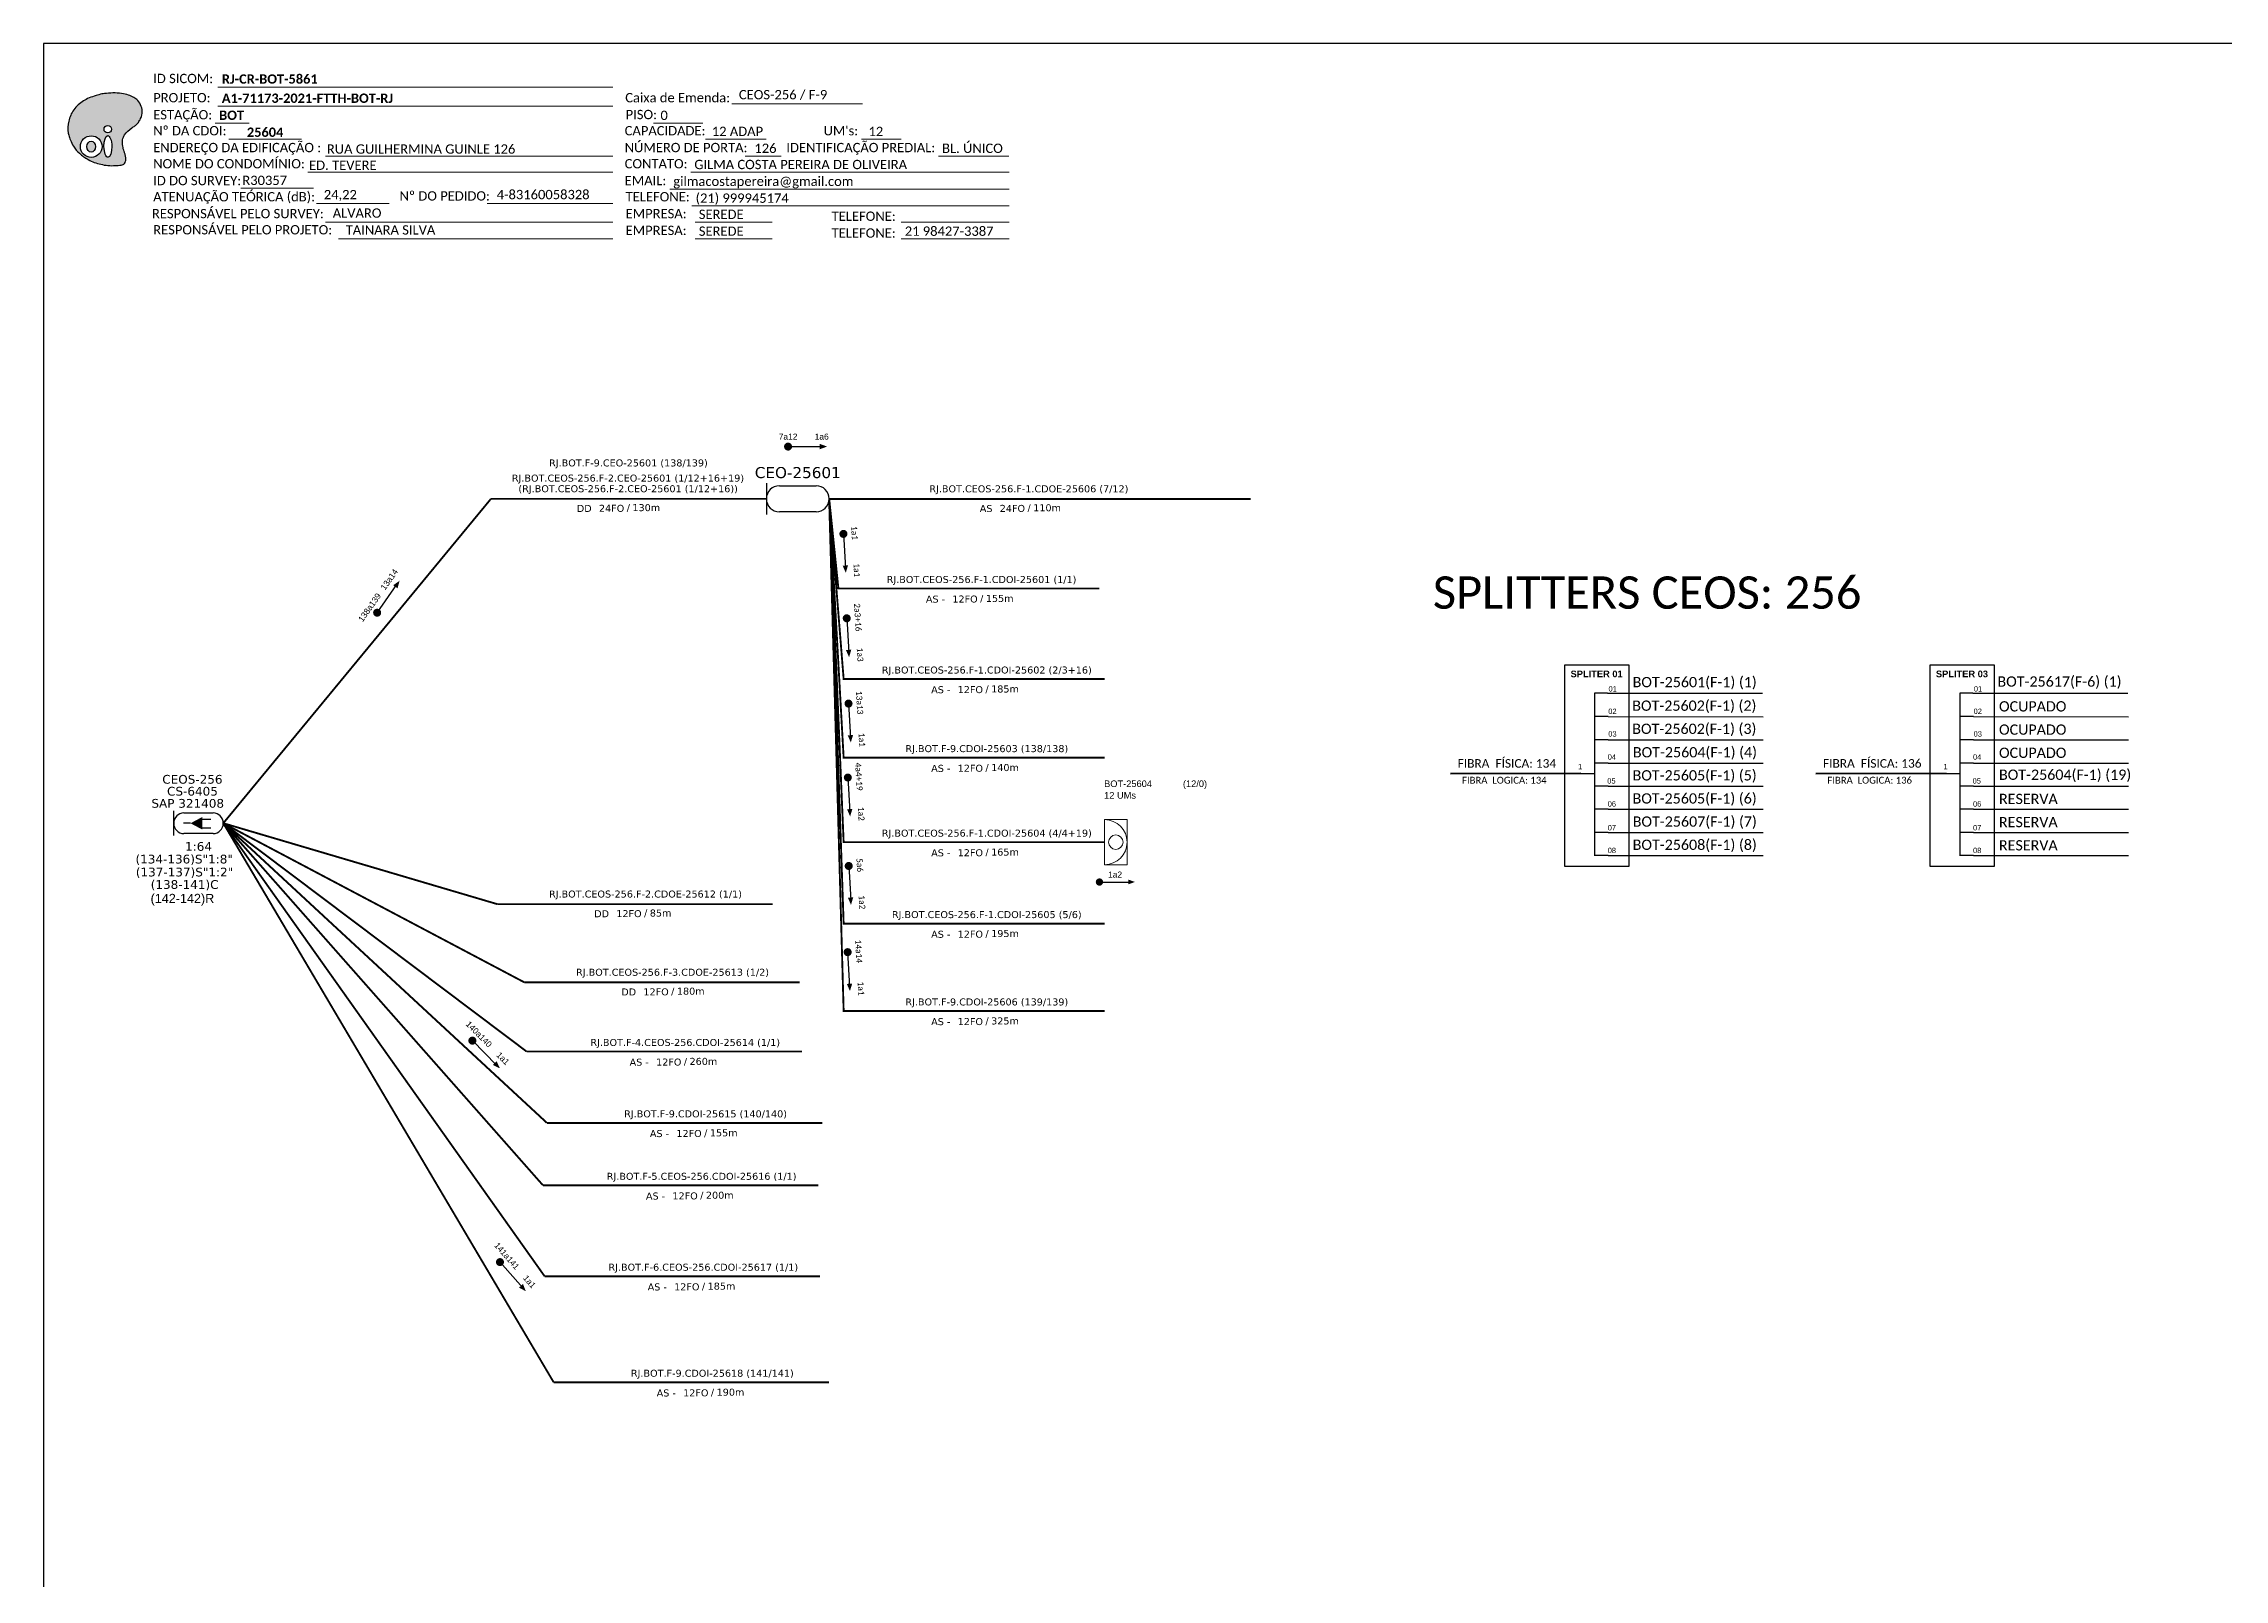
# Model space of a CAD drawing. Extents: x -89 to 749, y 705 to 1299.
# Drawn here: x -89.3 to 330, y 1003.7 to 1299 of the extents above; entities that cross this region are included whole.
import ezdxf
from ezdxf.enums import TextEntityAlignment as Align

# ---------------------------------------------------------------- set-up
doc = ezdxf.new("R2010")
doc.units = 0
for name, color, linetype, lineweight in [("20.0-LEGENDA DOS CDO'S", 1, 'Continuous', 0), ('20.1-CDO_INTERIOR', 1, 'Continuous', 0), ('40.1-ETIQUETAS', 1, 'Continuous', 20)]:
    doc.layers.add(name, color=color, linetype=linetype, lineweight=lineweight)
for name, color, linetype in [('20.4-CEOS', 1, 'Continuous'), ('20.5-CEO', 1, 'Continuous'), ('CAP a instalar', 1, 'Continuous'), ('SETA', 7, 'Continuous')]:
    doc.layers.add(name, color=color, linetype=linetype)
doc.styles.add('ARIAL', font='arial.ttf')
doc.styles.add('siredit', font='verdana.ttf')
doc.styles.get("Standard").update_dxf_attribs({"font": 'arial.ttf'})
doc.styles.add('WMF-Calibri0', font='calibri.ttf')
doc.styles.add('WMF-Calibri1', font='calibrib.ttf')
doc.linetypes.add('FENCELINE1', pattern='A,0.25,-0.1,[133,ltypeshp.shx,S=0.1,R=0,X=-0.1,Y=0],-0.1,1', length=1.45)

# ---------------------------------------------------------------- blocks, each defined once
blk = doc.blocks.new('OI')
h = blk.add_hatch(color=40)
edge = h.paths.add_edge_path()
edge.add_spline(control_points=[(4.35, -0.67), (3.92, -0.99), (3.26, -1.5), (2.81, -2.59), (2.9, -3.5), (3.06, -4.27), (3.31, -4.85), (3.37, -5.39), (3.4, -5.88), (3.2, -6.4), (2.54, -6.61), (1.65, -6.63), (0.55, -6.67), (-0.56, -6.42), (-1.61, -6.14), (-2.77, -5.61), (-3.92, -4.77), (-4.89, -3.7), (-5.34, -2.65), (-5.6, -1.94), (-5.85, -0.96), (-5.71, 0.47), (-5.1, 2.02), (-4.14, 3.02), (-3.3, 3.61), (-2.37, 4.16), (-1.36, 4.44), (-0.56, 4.7), (0.79, 4.85), (2.24, 4.97), (3.79, 4.57), (4.67, 4.21), (5.44, 3.65), (5.76, 2.99), (6.03, 2.21), (6.01, 1.46), (5.72, 0.64), (5.31, 0.08), (4.88, -0.38), (4.51, -0.55), (4.35, -0.67)], knot_values=[0, 0, 0, 0, 1.60434, 2.417191, 3.427595, 4.282808, 4.776746, 5.304182, 5.888771, 6.258406, 6.858137, 7.79129, 8.986195, 10.124242, 11.187857, 12.242908, 13.953784, 15.414161, 16.515391, 17.349188, 17.675853, 19.552021, 21.515531, 22.568638, 23.63245, 24.621084, 25.782718, 26.745347, 27.142653, 29.870543, 31.004649, 31.921532, 32.709589, 33.801391, 34.042471, 35.192333, 35.971461, 36.628871, 37.254359, 37.836911, 37.836911, 37.836911, 37.836911], degree=3, periodic=0)
h.paths.add_polyline_path([(1.13, -0.87, -1), (-0.04, -0.87, -1)], flags=16)
edge = h.paths.add_edge_path(flags=16)
edge.add_ellipse((0.56, -3.59), major_axis=(-0.02, 1.71), ratio=0.361305, start_angle=0, end_angle=360)
h.paths.add_polyline_path([(-0.36, -3.62, -1), (-3.8, -3.62, -1)], flags=16)
edge = h.paths.add_edge_path(flags=0)
edge.add_ellipse((-2.08, -3.62), major_axis=(0, 0.885), ratio=0.758294, start_angle=0, end_angle=360)
at = {"color": 40}
for centre, radius in [((-2.08, -3.62), 1.72), ((0.54, -0.87), 0.587)]:
    blk.add_circle(centre, radius, dxfattribs=at)
blk.add_ellipse((-2.08, -3.62), major_axis=(0, 0.885), ratio=0.758294, start_param=-3.141592653589792, end_param=3.141592653589792, dxfattribs=at)
blk.add_ellipse((0.56, -3.59), major_axis=(-0.02, 1.71), ratio=0.361305, dxfattribs=at)
at = {"color": 40, "start_tangent": (-0.800898, -0.598801), "end_tangent": (-0.800898, -0.598801)}
blk.add_spline([(4.35, -0.67), (3.2, -1.78), (2.9, -2.54), (2.92, -3.55), (3.12, -4.38), (3.28, -4.85), (3.37, -5.37), (3.35, -5.95), (3.2, -6.29), (2.66, -6.55), (1.73, -6.63), (0.54, -6.62), (-0.58, -6.41), (-1.6, -6.11), (-2.56, -5.67), (-3.95, -4.67), (-4.89, -3.56), (-5.37, -2.56), (-5.64, -1.78), (-5.72, -1.46), (-5.63, 0.42), (-4.84, 2.22), (-4.13, 2.99), (-3.27, 3.62), (-2.4, 4.09), (-1.3, 4.47), (-0.37, 4.72), (0.02, 4.77), (2.75, 4.8), (3.85, 4.53), (4.69, 4.16), (5.31, 3.68), (5.85, 2.73), (5.93, 2.5), (5.94, 1.35), (5.67, 0.62), (5.29, 0.08), (4.84, -0.36), (4.35, -0.67)], degree=3, dxfattribs=at)
blk = doc.blocks.new('CEOS_RP_CT_DRT')
at = {"layer": '20.4-CEOS', "color": 0}
for p, q in [((-4.54, 1.19), (-1.19, 1.19)), ((-1.19, -1.19), (-4.54, -1.19))]:
    blk.add_line(p, q, dxfattribs=at)
for points in [[(-5.73, -1.43), (-5.73, 1.44)], [(-3.79, 0), (-4.59, 0)], [(-2.47, 0.48), (-1.45, 0.48)], [(-2.47, -0.52), (-1.45, -0.52)]]:
    blk.add_lwpolyline(points, dxfattribs=at)
blk.add_lwpolyline([(-3.79, 0, 0, 1.47, 0), (-2.41, 0, 1.47, 1.47, 0)], format="xyseb", dxfattribs=at)
for centre, start, end in [((-4.54, 0), 90, 270), ((-1.19, 0), 270, 90)]:
    blk.add_arc(centre, 1.19, start, end, dxfattribs=at)
at = {"layer": '20.4-CEOS', "color": 7, "style": 'siredit'}
for tag, p in [('Nº_DA_CEOS', (-2.86, 5.6)), ('LOCAL', (-2.86, 4.24)), ('SAP', (-2.86, 2.78)), ('RACIO_SPLITAGEM', (-2.86, -1.88)), ('FIBRAS_SPLITTER', (-2.86, -3.58)), ('RESERVA_FINAIS', (-2.86, -6.39)), ('FIBRAS_TOP_C', (-2.86, -5.08))]:
    blk.add_attdef(tag, text='', height=1.01, dxfattribs=at).set_placement(p, align=Align.TOP_CENTER)
blk = doc.blocks.new('ETIQUETA_RS5F')
at = {"layer": '40.1-ETIQUETAS', "color": 0, "style": 'siredit'}
blk.add_text('/', height=1.5, dxfattribs=at).set_placement((1.58, -1.95), align=Align.MIDDLE_RIGHT)
for tag, p in [('ETIQUETA_R_PRIMARIA', (1.21, 4.1)), ('ETIQUETA_R_SECUNDARIA', (1.21, 2.1)), ('F_ATIVAS/F_MORTAS', (1.14, -4.24))]:
    blk.add_attdef(tag, text='', height=1.5, dxfattribs=at).set_placement(p, align=Align.MIDDLE_CENTER)
for tag, p in [('TIPO_CABO', (-6.58, -2.12)), ('CAP_CABO', (0.4, -2.09))]:
    blk.add_attdef(tag, text='', height=1.5, dxfattribs=at).set_placement(p, align=Align.MIDDLE_RIGHT)
blk.add_attdef('METROS', text='', height=1.5, dxfattribs=at).set_placement((2.14, -1.95), align=Align.MIDDLE_LEFT)
for tag, p in [('FUSÃO_1', (0.85, -8.39)), ('FUSÃO_2', (0.85, -10.6)), ('FUSÃO_3', (0.85, -12.93)), ('FUSÃO_4', (0.85, -15.14)), ('FUSÃO_5', (0.85, -17.16))]:
    blk.add_attdef(tag, text='', height=1.5, dxfattribs=at).set_placement(p, align=Align.CENTER)
blk = doc.blocks.new('CDOI_INT')
at = {"layer": '20.1-CDO_INTERIOR', "color": 0, "lineweight": 18}
blk.add_lwpolyline([(4.25, -4.25), (4.25, 4.25), (0, 4.25), (0, -4.25)], close=True, dxfattribs=at)
blk.add_circle((2.12, 0), 1.36, dxfattribs=at)
blk.add_arc((0, 0), 4.25, 270, 90, dxfattribs=at)
at = {"layer": "20.0-LEGENDA DOS CDO'S", "color": 0, "style": 'ARIAL'}
for tag, p in [('CDO_N', (-0.08, 10.38)), ('SURVEY', (-0.08, 8.2)), ('SPLITER_1', (21.18, 10.38)), ('SPLITER_2', (21.19, 8.68)), ('SAP', (-0.08, 6.23)), ('1:XX', (5.94, -2.22)), ('UMS', (5.94, -4.24))]:
    blk.add_attdef(tag, p, '', height=1.36, dxfattribs=at)
blk.add_attdef('FIBRAS_UTILIZADAS', text='', height=1.36, dxfattribs=at).set_placement((15.34, 10.38), align=Align.CENTER)

msp = doc.modelspace()

# ---------------------------------------------------------------- linework, layer by layer
at = {"color": 7, "linetype": 'Continuous'}
for p, q in [((208.85, 1174.12), (208.85, 1142.85)), ((211.38, 1174.12), (208.85, 1174.12)), ((279.09, 1174.12), (279.09, 1142.85)), ((281.62, 1174.12), (279.09, 1174.12)), ((211.51, 1169.6), (208.97, 1169.6)), ((281.75, 1169.6), (279.22, 1169.6)), ((211.51, 1165.14), (208.97, 1165.14)), ((281.75, 1165.14), (279.22, 1165.14)), ((206.22, 1158.69), (208.83, 1158.69)), ((211.51, 1160.66), (208.97, 1160.66)), ((276.46, 1158.69), (279.08, 1158.69)), ((281.75, 1160.66), (279.22, 1160.66)), ((211.51, 1156.22), (208.97, 1156.22)), ((281.75, 1156.22), (279.22, 1156.22)), ((211.51, 1151.78), (208.97, 1151.78)), ((281.75, 1151.78), (279.22, 1151.78)), ((211.51, 1147.33), (208.97, 1147.33)), ((281.75, 1147.33), (279.22, 1147.33)), ((211.51, 1142.88), (208.97, 1142.88)), ((281.75, 1142.88), (279.22, 1142.88))]:
    msp.add_line(p, q, dxfattribs=at)
at = {"color": 10, "linetype": 'Continuous'}
for p, q in [((211.38, 1174.12), (241.17, 1174.11)), ((281.62, 1174.12), (311.41, 1174.11)), ((211.51, 1169.6), (241.29, 1169.59)), ((281.75, 1169.6), (311.54, 1169.59)), ((211.51, 1165.15), (241.29, 1165.14)), ((281.75, 1165.15), (311.54, 1165.14)), ((211.51, 1160.67), (241.29, 1160.66)), ((281.75, 1160.67), (311.54, 1160.66)), ((211.51, 1156.23), (241.29, 1156.22)), ((281.75, 1156.23), (311.54, 1156.22)), ((211.51, 1151.79), (241.29, 1151.78)), ((281.75, 1151.79), (311.54, 1151.78)), ((211.51, 1147.34), (241.29, 1147.33)), ((281.75, 1147.34), (311.54, 1147.33)), ((211.5, 1142.88), (241.29, 1142.87)), ((281.75, 1142.88), (311.54, 1142.87))]:
    msp.add_line(p, q, dxfattribs=at)
at = {"color": 1, "linetype": 'Continuous', "lineweight": 60}
for p, q in [((206.22, 1158.69), (181.17, 1158.61)), ((276.46, 1158.69), (251.41, 1158.61))]:
    msp.add_line(p, q, dxfattribs=at)
msp.add_lwpolyline([(-89.32, 705.02), (749.25, 705.02), (749.25, 1299.02), (-89.32, 1299.02), (-89.32, 705.02)])
at = {"color": 7, "lineweight": 0}
for points in [[(-55.85, 1290.67), (20.13, 1290.67)], [(42.97, 1287.47), (68.1, 1287.47)], [(-56.36, 1283.7), (-49.81, 1283.7)], [(-55.85, 1286.98), (20.13, 1286.98)], [(27.92, 1283.75), (37.41, 1283.75)], [(-53.7, 1280.63), (-39.76, 1280.63)], [(37.97, 1280.63), (49.59, 1280.63)], [(67.91, 1280.63), (75.58, 1280.63)], [(-35.13, 1277.4), (20.13, 1277.4)], [(45.56, 1277.4), (52.5, 1277.4)], [(82.73, 1277.4), (96.29, 1277.4)], [(-51.38, 1271.22), (-37.44, 1271.22)], [(-38.54, 1274.28), (20.13, 1274.28)], [(31.05, 1271.05), (96.32, 1271.05)], [(35.09, 1274.28), (96.32, 1274.28)], [(-36.84, 1268.25), (-22.9, 1268.25)], [(-4.01, 1268.26), (20.14, 1268.26)], [(35.33, 1267.81), (96.32, 1267.81)], [(-35.13, 1264.7), (20.13, 1264.7)], [(35.94, 1264.7), (50.74, 1264.7)], [(75.55, 1264.7), (96.32, 1264.7)], [(-32.64, 1261.46), (20.13, 1261.46)], [(35.94, 1261.46), (50.74, 1261.46)], [(75.55, 1261.46), (96.32, 1261.46)]]:
    msp.add_lwpolyline(points, dxfattribs=at)
for points, const_width in [([(53.43, 1221.53, 1), (54.2, 1221.53, 1)], 0.77), ([(64.44, 1205.13, 1), (64.48, 1204.36, 1)], 0.77), ([(-25.41, 1189.27, 1), (-24.97, 1189.9, 1)], 0.77), ([(65.07, 1188.9, 1), (65.12, 1188.13, 1)], 0.77), ([(65.41, 1172.5, 1), (65.46, 1171.73, 1)], 0.77), ([(65.28, 1158.28, 1), (65.33, 1157.51, 1)], 0.77), ([(65.45, 1141.27, 1), (65.49, 1140.5, 1)], 0.77), ([(113.33, 1137.8, 1), (114.03, 1137.8, 1)], 0.7), ([(113.33, 1137.8, 1), (114.03, 1137.8, 1)], 0.7), ([(65.24, 1124.7, 1), (65.29, 1123.93, 1)], 0.77), ([(-7.15, 1107.57, 1), (-6.61, 1107.02, 1)], 0.77), ([(-1.83, 1065, 1), (-1.32, 1064.43, 1)], 0.77)]:
    msp.add_lwpolyline(points, format="xyb", close=True, dxfattribs=dict(const_width=const_width))
at = {"color": 7}
for points in [[(203.11, 1140.85), (215.55, 1140.85), (215.55, 1179.48), (203.11, 1179.48)], [(273.35, 1140.85), (285.79, 1140.85), (285.79, 1179.48), (273.35, 1179.48)]]:
    msp.add_lwpolyline(points, close=True, dxfattribs=at)
at = {"layer": '20.5-CEO', "color": 5}
for p, q in [((52.15, 1214.01), (59.2, 1214.01)), ((59.2, 1208.98), (52.15, 1208.98))]:
    msp.add_line(p, q, dxfattribs=at)
msp.add_lwpolyline([(49.64, 1214.52), (49.64, 1208.46)], dxfattribs=at)
for centre, start, end in [((52.15, 1211.49), 90, 270), ((59.2, 1211.49), 270, 90)]:
    msp.add_arc(centre, 2.51, start, end, dxfattribs=at)
at = {"layer": 'CAP a instalar', "color": 5, "ltscale": 7, "const_width": 0.359}
for points in [[(-3.31, 1211.49), (-54.77, 1149.11)], [(49.64, 1211.49), (-3.31, 1211.49)]]:
    msp.add_lwpolyline(points, dxfattribs=at)
at = {"layer": 'CAP a instalar', "color": 8, "linetype": 'FENCELINE1', "ltscale": 7, "const_width": 0.359}
for points in [[(114.66, 1161.71), (64.5, 1161.71), (61.71, 1211.54)], [(114.66, 1129.8), (64.5, 1129.8), (61.71, 1211.54)], [(114.66, 1113), (64.5, 1113), (61.71, 1211.54)], [(113.65, 1194.25), (63.49, 1194.25), (61.72, 1211.49)], [(3.54, 1105.21), (-54.77, 1149.11)], [(7.45, 1091.48), (-54.77, 1149.11)], [(6.69, 1079.48), (-54.77, 1149.11)], [(7.01, 1061.99), (-54.77, 1149.11)], [(8.75, 1041.6), (-54.77, 1149.11)], [(56.5, 1105.21), (3.54, 1105.21)], [(60.4, 1091.48), (7.45, 1091.48)], [(59.64, 1079.48), (6.69, 1079.48)], [(59.97, 1061.99), (7.01, 1061.99)], [(61.7, 1041.6), (8.75, 1041.6)]]:
    msp.add_lwpolyline(points, dxfattribs=at)
at = {"layer": 'CAP a instalar', "color": 1, "linetype": 'FENCELINE1', "ltscale": 7, "const_width": 0.359}
msp.add_lwpolyline([(114.66, 1145.46), (64.5, 1145.46), (61.71, 1211.54)], dxfattribs=at)
at = {"layer": 'CAP a instalar', "color": 7, "linetype": 'FENCELINE1', "ltscale": 7, "const_width": 0.359}
for points in [[(114.66, 1176.83), (64.5, 1176.83), (61.72, 1211.49)], [(142.75, 1211.47), (61.72, 1211.47)]]:
    msp.add_lwpolyline(points, dxfattribs=at)
at = {"layer": 'CAP a instalar', "color": 7, "ltscale": 7, "const_width": 0.359}
for points in [[(3.11, 1118.51), (-54.77, 1149.11)], [(-2.1, 1133.55), (-54.77, 1149.11)], [(50.86, 1133.55), (-2.1, 1133.55)], [(56.06, 1118.51), (3.11, 1118.51)]]:
    msp.add_lwpolyline(points, dxfattribs=at)
at = {"layer": 'SETA'}
for points in [[(53.82, 1221.53), (60.44, 1221.53)], [(64.46, 1204.75), (64.84, 1198.14)], [(-25.19, 1189.59), (-21.38, 1195)], [(65.1, 1188.52), (65.48, 1181.91)], [(65.43, 1172.12), (65.82, 1165.51)], [(65.3, 1157.9), (65.69, 1151.29)], [(65.47, 1140.89), (65.85, 1134.28)], [(113.68, 1137.8), (119.7, 1137.8)], [(113.68, 1137.8), (119.7, 1137.8)], [(65.26, 1124.31), (65.65, 1117.7)], [(-6.88, 1107.3), (-2.22, 1102.59)], [(-1.57, 1064.72), (2.81, 1059.75)]]:
    msp.add_lwpolyline(points, dxfattribs=at)
for points in [[(59.91, 1222.05), (61.32, 1221.54), (59.91, 1221.02)], [(-22.11, 1194.87), (-20.88, 1195.73), (-21.27, 1194.28)], [(65.34, 1198.7), (64.91, 1197.26), (64.31, 1198.64)], [(65.97, 1182.47), (65.54, 1181.03), (64.94, 1182.41)], [(66.31, 1166.07), (65.88, 1164.63), (65.28, 1166.01)], [(66.18, 1151.85), (65.75, 1150.41), (65.15, 1151.79)], [(119.22, 1138.28), (120.5, 1137.81), (119.22, 1137.35)], [(119.22, 1138.28), (120.5, 1137.81), (119.22, 1137.35)], [(66.34, 1134.84), (65.91, 1133.4), (65.32, 1134.78)], [(66.14, 1118.26), (65.71, 1116.83), (65.11, 1118.21)], [(-2.22, 1103.34), (-1.59, 1101.97), (-2.95, 1102.62)], [(2.85, 1060.5), (3.4, 1059.1), (2.08, 1059.82)]]:
    msp.add_solid(points, dxfattribs=at)

# ---------------------------------------------------------------- block references
at = {"color": 7, "xscale": 1.213923925163967, "yscale": 1.213923925163967, "zscale": 1.213923925163967, "rotation": 0.1532896023949059}
msp.add_blockref('OI', (-77.65, 1283.61), dxfattribs=at)
at = {"layer": '20.1-CDO_INTERIOR', "color": 1, "ltscale": 11}
ref = msp.add_blockref('CDOI_INT', (114.66, 1145.46), dxfattribs=dict(at, xscale=1.020949654187424, yscale=1.020949654187424, zscale=1.020949654187424))
ref.add_attrib('CDO_N', 'BOT-25604', (114.58, 1156.06), dxfattribs={"layer": "20.0-LEGENDA DOS CDO'S", "color": 0, "height": 1.274, "style": 'ARIAL'})
ref.add_attrib('FIBRAS_UTILIZADAS', '       (12/0)', dxfattribs={"layer": "20.0-LEGENDA DOS CDO'S", "color": 0, "height": 1.274, "style": 'ARIAL'}).set_placement((130.32, 1156.06), align=Align.CENTER)
ref.add_attrib('SURVEY', '12 UMs', (114.58, 1153.83), dxfattribs={"layer": "20.0-LEGENDA DOS CDO'S", "color": 0, "height": 1.274, "style": 'ARIAL'})
at = {"layer": '20.4-CEOS', "color": 5}
ref = msp.add_blockref('CEOS_RP_CT_DRT', (-54.77, 1149.1), dxfattribs=dict(at, xscale=1.664482663869858, yscale=1.664482663869858, zscale=1.664482663869858))
ref.add_attrib('Nº_DA_CEOS', 'CEOS-256', dxfattribs={"color": 7, "height": 1.681, "style": 'siredit'}).set_placement((-60.71, 1158.39), align=Align.TOP_CENTER)
ref.add_attrib('LOCAL', 'CS-6405', dxfattribs={"color": 7, "height": 1.681, "style": 'siredit'}).set_placement((-60.7, 1156.1), align=Align.TOP_CENTER)
ref.add_attrib('SAP', 'SAP 321408', dxfattribs={"color": 7, "height": 1.681, "style": 'siredit'}).set_placement((-61.61, 1153.77), align=Align.TOP_CENTER)
ref.add_attrib('RACIO_SPLITAGEM', '1:64', dxfattribs={"color": 7, "height": 1.681, "style": 'siredit'}).set_placement((-59.53, 1145.48), align=Align.TOP_CENTER)
ref.add_attrib('FIBRAS_SPLITTER', '(134-136)S"1:8"', dxfattribs={"color": 7, "height": 1.6806, "style": 'siredit'}).set_placement((-62.29, 1143.05), align=Align.TOP_CENTER)
ref.add_attrib('FIBRAS_TOP_C', '(137-137)S"1:2"', dxfattribs={"color": 7, "height": 1.6806, "style": 'siredit'}).set_placement((-62.23, 1140.56), align=Align.TOP_CENTER)
ref.add_attrib('RESERVA_FINAIS', '(138-141)C', dxfattribs={"color": 7, "height": 1.681, "style": 'siredit'}).set_placement((-62.21, 1138.16), align=Align.TOP_CENTER)
at = {"layer": '40.1-ETIQUETAS', "color": 7}
ref = msp.add_blockref('ETIQUETA_RS5F', (99.05, 1211.53), dxfattribs=dict(at, xscale=0.8981279884491229, yscale=0.8981279884491229, zscale=0.8981279884491229))
ref.add_attrib('ETIQUETA_R_SECUNDARIA', 'RJ.BOT.CEOS-256.F-1.CDOE-25606 (7/12)', dxfattribs={"color": 0, "height": 1.3472, "style": 'siredit'}).set_placement((100.11, 1213.41), align=Align.MIDDLE_CENTER)
ref.add_attrib('TIPO_CABO', 'AS', dxfattribs={"color": 0, "height": 1.347, "style": 'siredit'}).set_placement((93.11, 1209.63), align=Align.MIDDLE_RIGHT)
ref.add_attrib('CAP_CABO', '24FO', dxfattribs={"color": 0, "height": 1.347, "style": 'siredit'}).set_placement((99.38, 1209.65), align=Align.MIDDLE_RIGHT)
ref.add_attrib('METROS', '110m', dxfattribs={"color": 0, "height": 1.347, "style": 'siredit'}).set_placement((100.95, 1209.77), align=Align.MIDDLE_LEFT)
at = {"layer": '40.1-ETIQUETAS', "color": 8}
ref = msp.add_blockref('ETIQUETA_RS5F', (89.94, 1194.09), dxfattribs=dict(at, xscale=0.8981279884491229, yscale=0.8981279884491229, zscale=0.8981279884491229))
ref.add_attrib('ETIQUETA_R_SECUNDARIA', 'RJ.BOT.CEOS-256.F-1.CDOI-25601 (1/1)', dxfattribs={"color": 0, "height": 1.3472, "style": 'siredit'}).set_placement((91.01, 1195.98), align=Align.MIDDLE_CENTER)
ref.add_attrib('TIPO_CABO', 'AS -', dxfattribs={"color": 0, "height": 1.347, "style": 'siredit'}).set_placement((84, 1192.2), align=Align.MIDDLE_RIGHT)
ref.add_attrib('CAP_CABO', '12FO', dxfattribs={"color": 0, "height": 1.347, "style": 'siredit'}).set_placement((90.27, 1192.22), align=Align.MIDDLE_RIGHT)
ref.add_attrib('METROS', '155m', dxfattribs={"color": 0, "height": 1.347, "style": 'siredit'}).set_placement((91.84, 1192.34), align=Align.MIDDLE_LEFT)
at = {"layer": '40.1-ETIQUETAS', "color": 7}
ref = msp.add_blockref('ETIQUETA_RS5F', (90.96, 1176.68), dxfattribs=dict(at, xscale=0.8981279884491229, yscale=0.8981279884491229, zscale=0.8981279884491229))
ref.add_attrib('ETIQUETA_R_SECUNDARIA', 'RJ.BOT.CEOS-256.F-1.CDOI-25602 (2/3+16)', dxfattribs={"color": 0, "height": 1.3472, "style": 'siredit'}).set_placement((92.02, 1178.57), align=Align.MIDDLE_CENTER)
ref.add_attrib('TIPO_CABO', 'AS -', dxfattribs={"color": 0, "height": 1.347, "style": 'siredit'}).set_placement((85.02, 1174.78), align=Align.MIDDLE_RIGHT)
ref.add_attrib('CAP_CABO', '12FO', dxfattribs={"color": 0, "height": 1.347, "style": 'siredit'}).set_placement((91.29, 1174.8), align=Align.MIDDLE_RIGHT)
ref.add_attrib('METROS', '185m', dxfattribs={"color": 0, "height": 1.347, "style": 'siredit'}).set_placement((92.86, 1174.92), align=Align.MIDDLE_LEFT)
at = {"layer": '40.1-ETIQUETAS', "color": 8}
ref = msp.add_blockref('ETIQUETA_RS5F', (90.96, 1161.56), dxfattribs=dict(at, xscale=0.8981279884491229, yscale=0.8981279884491229, zscale=0.8981279884491229))
ref.add_attrib('ETIQUETA_R_SECUNDARIA', 'RJ.BOT.F-9.CDOI-25603 (138/138)', dxfattribs={"color": 0, "height": 1.3472, "style": 'siredit'}).set_placement((92.02, 1163.45), align=Align.MIDDLE_CENTER)
ref.add_attrib('TIPO_CABO', 'AS -', dxfattribs={"color": 0, "height": 1.347, "style": 'siredit'}).set_placement((85.02, 1159.66), align=Align.MIDDLE_RIGHT)
ref.add_attrib('CAP_CABO', '12FO', dxfattribs={"color": 0, "height": 1.347, "style": 'siredit'}).set_placement((91.29, 1159.68), align=Align.MIDDLE_RIGHT)
ref.add_attrib('METROS', '140m', dxfattribs={"color": 0, "height": 1.347, "style": 'siredit'}).set_placement((92.86, 1159.81), align=Align.MIDDLE_LEFT)
at = {"layer": '40.1-ETIQUETAS', "color": 1}
ref = msp.add_blockref('ETIQUETA_RS5F', (90.96, 1145.31), dxfattribs=dict(at, xscale=0.8981279884491229, yscale=0.8981279884491229, zscale=0.8981279884491229))
ref.add_attrib('ETIQUETA_R_SECUNDARIA', 'RJ.BOT.CEOS-256.F-1.CDOI-25604 (4/4+19)', dxfattribs={"color": 0, "height": 1.3472, "style": 'siredit'}).set_placement((92.02, 1147.2), align=Align.MIDDLE_CENTER)
ref.add_attrib('TIPO_CABO', 'AS -', dxfattribs={"color": 0, "height": 1.347, "style": 'siredit'}).set_placement((85.02, 1143.41), align=Align.MIDDLE_RIGHT)
ref.add_attrib('CAP_CABO', '12FO', dxfattribs={"color": 0, "height": 1.347, "style": 'siredit'}).set_placement((91.29, 1143.43), align=Align.MIDDLE_RIGHT)
ref.add_attrib('METROS', '165m', dxfattribs={"color": 0, "height": 1.347, "style": 'siredit'}).set_placement((92.86, 1143.56), align=Align.MIDDLE_LEFT)
at = {"layer": '40.1-ETIQUETAS', "color": 7}
ref = msp.add_blockref('ETIQUETA_RS5F', (25.33, 1133.6), dxfattribs=dict(at, xscale=0.8981279884491229, yscale=0.8981279884491229, zscale=0.8981279884491229))
ref.add_attrib('ETIQUETA_R_SECUNDARIA', 'RJ.BOT.CEOS-256.F-2.CDOE-25612 (1/1)', dxfattribs={"color": 0, "height": 1.3472, "style": 'siredit'}).set_placement((26.4, 1135.49), align=Align.MIDDLE_CENTER)
ref.add_attrib('TIPO_CABO', 'DD', dxfattribs={"color": 0, "height": 1.347, "style": 'siredit'}).set_placement((19.39, 1131.7), align=Align.MIDDLE_RIGHT)
ref.add_attrib('CAP_CABO', '12FO', dxfattribs={"color": 0, "height": 1.347, "style": 'siredit'}).set_placement((25.66, 1131.72), align=Align.MIDDLE_RIGHT)
ref.add_attrib('METROS', '85m', dxfattribs={"color": 0, "height": 1.347, "style": 'siredit'}).set_placement((27.23, 1131.84), align=Align.MIDDLE_LEFT)
at = {"layer": '40.1-ETIQUETAS', "color": 8}
ref = msp.add_blockref('ETIQUETA_RS5F', (90.96, 1129.65), dxfattribs=dict(at, xscale=0.8981279884491229, yscale=0.8981279884491229, zscale=0.8981279884491229))
ref.add_attrib('ETIQUETA_R_SECUNDARIA', 'RJ.BOT.CEOS-256.F-1.CDOI-25605 (5/6)', dxfattribs={"color": 0, "height": 1.3472, "style": 'siredit'}).set_placement((92.02, 1131.54), align=Align.MIDDLE_CENTER)
ref.add_attrib('TIPO_CABO', 'AS -', dxfattribs={"color": 0, "height": 1.347, "style": 'siredit'}).set_placement((85.02, 1127.75), align=Align.MIDDLE_RIGHT)
ref.add_attrib('CAP_CABO', '12FO', dxfattribs={"color": 0, "height": 1.347, "style": 'siredit'}).set_placement((91.29, 1127.77), align=Align.MIDDLE_RIGHT)
ref.add_attrib('METROS', '195m', dxfattribs={"color": 0, "height": 1.347, "style": 'siredit'}).set_placement((92.86, 1127.9), align=Align.MIDDLE_LEFT)
at = {"layer": '40.1-ETIQUETAS', "color": 7}
ref = msp.add_blockref('ETIQUETA_RS5F', (30.54, 1118.56), dxfattribs=dict(at, xscale=0.8981279884491229, yscale=0.8981279884491229, zscale=0.8981279884491229))
ref.add_attrib('ETIQUETA_R_SECUNDARIA', 'RJ.BOT.CEOS-256.F-3.CDOE-25613 (1/2)', dxfattribs={"color": 0, "height": 1.3472, "style": 'siredit'}).set_placement((31.6, 1120.45), align=Align.MIDDLE_CENTER)
ref.add_attrib('TIPO_CABO', 'DD', dxfattribs={"color": 0, "height": 1.347, "style": 'siredit'}).set_placement((24.6, 1116.66), align=Align.MIDDLE_RIGHT)
ref.add_attrib('CAP_CABO', '12FO', dxfattribs={"color": 0, "height": 1.347, "style": 'siredit'}).set_placement((30.87, 1116.68), align=Align.MIDDLE_RIGHT)
ref.add_attrib('METROS', '180m', dxfattribs={"color": 0, "height": 1.347, "style": 'siredit'}).set_placement((32.44, 1116.81), align=Align.MIDDLE_LEFT)
at = {"layer": '40.1-ETIQUETAS', "color": 8}
ref = msp.add_blockref('ETIQUETA_RS5F', (90.96, 1112.85), dxfattribs=dict(at, xscale=0.8981279884491229, yscale=0.8981279884491229, zscale=0.8981279884491229))
ref.add_attrib('ETIQUETA_R_SECUNDARIA', 'RJ.BOT.F-9.CDOI-25606 (139/139)', dxfattribs={"color": 0, "height": 1.3472, "style": 'siredit'}).set_placement((92.02, 1114.74), align=Align.MIDDLE_CENTER)
ref.add_attrib('TIPO_CABO', 'AS -', dxfattribs={"color": 0, "height": 1.347, "style": 'siredit'}).set_placement((85.02, 1110.95), align=Align.MIDDLE_RIGHT)
ref.add_attrib('CAP_CABO', '12FO', dxfattribs={"color": 0, "height": 1.347, "style": 'siredit'}).set_placement((91.29, 1110.97), align=Align.MIDDLE_RIGHT)
ref.add_attrib('METROS', '325m', dxfattribs={"color": 0, "height": 1.347, "style": 'siredit'}).set_placement((92.86, 1111.09), align=Align.MIDDLE_LEFT)
ref = msp.add_blockref('ETIQUETA_RS5F', (32.98, 1105.06), dxfattribs=dict(at, xscale=0.8981279884491229, yscale=0.8981279884491229, zscale=0.8981279884491229))
ref.add_attrib('ETIQUETA_R_SECUNDARIA', 'RJ.BOT.F-4.CEOS-256.CDOI-25614 (1/1)', dxfattribs={"color": 0, "height": 1.3472, "style": 'siredit'}).set_placement((34.04, 1106.95), align=Align.MIDDLE_CENTER)
ref.add_attrib('TIPO_CABO', 'AS -', dxfattribs={"color": 0, "height": 1.347, "style": 'siredit'}).set_placement((27.04, 1103.16), align=Align.MIDDLE_RIGHT)
ref.add_attrib('CAP_CABO', '12FO', dxfattribs={"color": 0, "height": 1.347, "style": 'siredit'}).set_placement((33.31, 1103.18), align=Align.MIDDLE_RIGHT)
ref.add_attrib('METROS', '260m', dxfattribs={"color": 0, "height": 1.347, "style": 'siredit'}).set_placement((34.87, 1103.31), align=Align.MIDDLE_LEFT)
ref = msp.add_blockref('ETIQUETA_RS5F', (36.88, 1091.33), dxfattribs=dict(at, xscale=0.8981279884491229, yscale=0.8981279884491229, zscale=0.8981279884491229))
ref.add_attrib('ETIQUETA_R_SECUNDARIA', 'RJ.BOT.F-9.CDOI-25615 (140/140)', dxfattribs={"color": 0, "height": 1.3472, "style": 'siredit'}).set_placement((37.95, 1093.22), align=Align.MIDDLE_CENTER)
ref.add_attrib('TIPO_CABO', 'AS -', dxfattribs={"color": 0, "height": 1.347, "style": 'siredit'}).set_placement((30.94, 1089.43), align=Align.MIDDLE_RIGHT)
ref.add_attrib('CAP_CABO', '12FO', dxfattribs={"color": 0, "height": 1.347, "style": 'siredit'}).set_placement((37.21, 1089.45), align=Align.MIDDLE_RIGHT)
ref.add_attrib('METROS', '155m', dxfattribs={"color": 0, "height": 1.347, "style": 'siredit'}).set_placement((38.78, 1089.57), align=Align.MIDDLE_LEFT)
ref = msp.add_blockref('ETIQUETA_RS5F', (36.12, 1079.32), dxfattribs=dict(at, xscale=0.8981279884491229, yscale=0.8981279884491229, zscale=0.8981279884491229))
ref.add_attrib('ETIQUETA_R_SECUNDARIA', 'RJ.BOT.F-5.CEOS-256.CDOI-25616 (1/1)', dxfattribs={"color": 0, "height": 1.3472, "style": 'siredit'}).set_placement((37.19, 1081.21), align=Align.MIDDLE_CENTER)
ref.add_attrib('TIPO_CABO', 'AS -', dxfattribs={"color": 0, "height": 1.347, "style": 'siredit'}).set_placement((30.18, 1077.42), align=Align.MIDDLE_RIGHT)
ref.add_attrib('CAP_CABO', '12FO', dxfattribs={"color": 0, "height": 1.347, "style": 'siredit'}).set_placement((36.45, 1077.44), align=Align.MIDDLE_RIGHT)
ref.add_attrib('METROS', '200m', dxfattribs={"color": 0, "height": 1.347, "style": 'siredit'}).set_placement((38.02, 1077.57), align=Align.MIDDLE_LEFT)
ref = msp.add_blockref('ETIQUETA_RS5F', (36.45, 1061.84), dxfattribs=dict(at, xscale=0.8981279884491229, yscale=0.8981279884491229, zscale=0.8981279884491229))
ref.add_attrib('ETIQUETA_R_SECUNDARIA', 'RJ.BOT.F-6.CEOS-256.CDOI-25617 (1/1)', dxfattribs={"color": 0, "height": 1.3472, "style": 'siredit'}).set_placement((37.51, 1063.73), align=Align.MIDDLE_CENTER)
ref.add_attrib('TIPO_CABO', 'AS -', dxfattribs={"color": 0, "height": 1.347, "style": 'siredit'}).set_placement((30.51, 1059.94), align=Align.MIDDLE_RIGHT)
ref.add_attrib('CAP_CABO', '12FO', dxfattribs={"color": 0, "height": 1.347, "style": 'siredit'}).set_placement((36.78, 1059.96), align=Align.MIDDLE_RIGHT)
ref.add_attrib('METROS', '185m', dxfattribs={"color": 0, "height": 1.347, "style": 'siredit'}).set_placement((38.35, 1060.09), align=Align.MIDDLE_LEFT)
ref = msp.add_blockref('ETIQUETA_RS5F', (38.18, 1041.45), dxfattribs=dict(at, xscale=0.8981279884491229, yscale=0.8981279884491229, zscale=0.8981279884491229))
ref.add_attrib('ETIQUETA_R_SECUNDARIA', 'RJ.BOT.F-9.CDOI-25618 (141/141)', dxfattribs={"color": 0, "height": 1.3472, "style": 'siredit'}).set_placement((39.25, 1043.34), align=Align.MIDDLE_CENTER)
ref.add_attrib('TIPO_CABO', 'AS -', dxfattribs={"color": 0, "height": 1.347, "style": 'siredit'}).set_placement((32.24, 1039.55), align=Align.MIDDLE_RIGHT)
ref.add_attrib('CAP_CABO', '12FO', dxfattribs={"color": 0, "height": 1.347, "style": 'siredit'}).set_placement((38.51, 1039.57), align=Align.MIDDLE_RIGHT)
ref.add_attrib('METROS', '190m', dxfattribs={"color": 0, "height": 1.347, "style": 'siredit'}).set_placement((40.08, 1039.7), align=Align.MIDDLE_LEFT)

# ---------------------------------------------------------------- texts
at = {"color": 7, "lineweight": 0, "style": 'WMF-Calibri0'}
for s, height, p in [('ID SICOM:', 1.793, (-68.25, 1291.42)), ('PROJETO:', 1.793, (-68.25, 1287.73)), ('Caixa de Emenda:', 1.7927, (22.51, 1287.73)), ('ESTAÇÃO:', 1.793, (-68.25, 1284.45)), ('Nº DA CDOI:', 1.7927, (-68.25, 1281.38)), ('CAPACIDADE:', 1.7927, (22.4, 1281.38)), ('PISO:', 1.793, (22.58, 1284.49)), ("UM's:", 1.793, (60.64, 1281.38)), ('ENDEREÇO DA EDIFICAÇÃO :', 1.7927, (-68.25, 1278.14)), ('NÚMERO DE PORTA:', 1.7927, (22.4, 1278.14)), ('IDENTIFICAÇÃO PREDIAL:', 1.7927, (53.48, 1278.14)), ('NOME DO CONDOMÍNIO:', 1.7927, (-68.25, 1275.03)), ('CONTATO:', 1.793, (22.4, 1275.03)), ('ATENUAÇÃO TEÓRICA (dB):', 1.7927, (-68.25, 1268.68)), ('ID DO SURVEY:', 1.7927, (-68.25, 1271.79)), ('Nº DO PEDIDO:', 1.7927, (-20.88, 1268.84)), ('EMAIL:', 1.793, (22.4, 1271.79)), ('TELEFONE:', 1.793, (22.58, 1268.68)), ('RESPONSÁVEL PELO SURVEY:', 1.7927, (-68.49, 1265.44)), ('EMPRESA:', 1.793, (22.58, 1265.44)), ('TELEFONE:', 1.793, (62.19, 1264.94)), ('RESPONSÁVEL PELO PROJETO:', 1.7927, (-68.25, 1262.33)), ('EMPRESA:', 1.793, (22.58, 1262.21)), ('TELEFONE:', 1.793, (62.19, 1261.7))]:
    msp.add_text(s, height=height, dxfattribs=at).set_placement(p)
at = {"color": 7}
for s, height, style, p in [('RJ-CR-BOT-5861', 1.7927, 'WMF-Calibri1', (-55.05, 1291.32)), ('A1-71173-2021-FTTH-BOT-RJ', 1.7927, 'WMF-Calibri1', (-55.05, 1287.63)), ('CEOS-256 / F-9', 1.7927, 'WMF-Calibri0', (44.36, 1288.31)), ('BOT', 1.793, 'WMF-Calibri1', (-55.57, 1284.35)), ('0', 1.79, 'WMF-Calibri0', (29.28, 1284.34)), ('12 ADAP', 1.793, 'WMF-Calibri0', (39.15, 1281.25)), ('12', 1.793, 'WMF-Calibri0', (69.27, 1281.23)), ('RUA GUILHERMINA GUINLE 126', 1.7927, 'WMF-Calibri0', (-34.86, 1277.86)), ('126', 1.793, 'WMF-Calibri0', (47.34, 1278)), ('BL. ÚNICO', 1.793, 'WMF-Calibri0', (83.43, 1278)), ('ED. TEVERE', 1.793, 'WMF-Calibri0', (-38.28, 1274.74)), ('GILMA COSTA PEREIRA DE OLIVEIRA', 1.7927, 'WMF-Calibri0', (35.79, 1274.88)), ('R30357', 1.793, 'WMF-Calibri0', (-51.11, 1271.83)), ('24,22', 1.793, 'WMF-Calibri0', (-35.45, 1269.09)), ('4-83160058328 ', 1.7927, 'WMF-Calibri0', (-2.2, 1269.1)), ('gilmacostapereira@gmail.com', 1.7927, 'WMF-Calibri0', (31.75, 1271.65)), ('(21) 999945174', 1.7927, 'WMF-Calibri0', (36.04, 1268.41)), ('ALVARO', 1.793, 'WMF-Calibri0', (-33.73, 1265.54)), ('SEREDE', 1.793, 'WMF-Calibri0', (36.65, 1265.3)), ('TAINARA SILVA', 1.7927, 'WMF-Calibri0', (-31.24, 1262.3)), ('SEREDE', 1.793, 'WMF-Calibri0', (36.65, 1262.06)), ('21 98427-3387 ', 1.7927, 'WMF-Calibri0', (76.25, 1262.06))]:
    msp.add_text(s, height=height, dxfattribs=dict(at, style=style)).set_placement(p)
at = {"color": 7, "style": 'WMF-Calibri1'}
msp.add_text('25604', height=1.793, dxfattribs=at).set_placement((-46.73, 1281.09), align=Align.CENTER)
at = {"style": 'ARIAL'}
for s, p in [('7a12', (53.82, 1222.87)), ('1a6', (60.28, 1222.87)), ('1a2', (116.69, 1138.66))]:
    msp.add_text(s, height=1.155, dxfattribs=at).set_placement(p, align=Align.CENTER)
for s, rotation, p in [('13a14', 54.9014, (-22.39, 1195.65)), ('138a139', 54.9014, (-26.17, 1190.27)), ('140a140', 314.7238, (-6.03, 1108.14)), ('1a1', 314.7238, (-1.41, 1103.47)), ('141a141', 311.4209, (-0.68, 1065.51)), ('1a1', 311.4209, (3.67, 1060.58))]:
    msp.add_text(s, height=1.155, rotation=rotation, dxfattribs=at).set_placement(p, align=Align.CENTER)
at = {"color": 5, "style": 'ARIAL'}
msp.add_text('(142-142)R', height=1.732, dxfattribs=at).set_placement((-62.63, 1133.79), align=Align.CENTER)
at = {"char_height": 1.155, "width": 19.5263, "attachment_point": 5, "rotation": 273.3058}
for s, insert in [('{\\fCalibri|b0|i0|c0|p34;\\C7;1a1}', (66.59, 1204.92)), ('{\\fCalibri|b0|i0|c0|p34;\\C7;1a1}', (67.03, 1197.76)), ('\\C7;\\fCalibri|b0|i0|c0|p34;2a3+16', (67.22, 1188.69)), ('\\C7;\\fCalibri|b0|i0|c0|p34;1a3', (67.66, 1181.53)), ('{\\fCalibri|b0|i0|c0|p34;\\C7;13a13}', (67.56, 1172.29)), ('{\\fCalibri|b0|i0|c0|p34;\\C7;1a1}', (68, 1165.13)), ('\\C7;\\fCalibri|b0|i0|c0|p34;4a4\\C1;+19', (67.43, 1158.07)), ('\\C1;\\fCalibri|b0|i0|c0|p34;1a2', (67.87, 1150.91)), ('{\\fCalibri|b0|i0|c0|p34;\\C7;5a6}', (67.6, 1141.06)), ('{\\fCalibri|b0|i0|c0|p34;\\C7;1a2}', (68.03, 1133.9)), ('{\\fCalibri|b0|i0|c0|p34;\\C7;14a14}', (67.39, 1124.48)), ('{\\fCalibri|b0|i0|c0|p34;\\C7;1a1}', (67.83, 1117.32))]:
    msp.add_mtext(s, dxfattribs=dict(at, insert=insert))
for s, insert, char_height, width, attachment_point in [('{\\fCalibri|b0|i0|c0|p34;\\C7;SPLITTERS CEOS: 256}', (218.98, 1193.42), 6.2208, 94.7995, 5), ('{\\fArial|b1|i0|c0|p34;\\H1x;\\C10;SPLITER 01}', (209.27, 1177.81), 1.2782, 12.4416, 5), ('{\\fArial|b1|i0|c0|p34;\\C10;SPLITER 03}', (279.51, 1177.81), 1.2782, 11.9678, 5), ('\\C7;\\fArial|b0|i0|;\\H1.0273588255048;01 ', (212.35, 1174.94), 1.2782, 2.5634, 5), ('{\\fCalibri|b0|i0|c0|p34;\\C7;BOT-25601(F-1) (1)}', (216.19, 1176.03), 1.9751, 48.6149, 4), ('\\C7;\\fArial|b0|i0|;\\H1.0273588255048;01 ', (282.59, 1174.94), 1.2782, 2.5634, 5), ('{\\fCalibri|b0|i0|c0|p34;\\C7;BOT-25617(F-6) (1)}', (286.33, 1176.14), 1.9751, 51.4141, 4), ('\\C7;\\fArial|b0|i0|;\\H1.0273588255048;02 ', (212.31, 1170.62), 1.2782, 2.7059, 5), ('{\\fCalibri|b0|i0|c0|p34;\\C7;BOT-25602(F-1) (2)}', (216.12, 1171.5), 1.9751, 48.3184, 4), ('\\C7;\\fArial|b0|i0|;\\H1.0273588255048;02 ', (282.55, 1170.62), 1.2782, 2.7059, 5), ('{\\fCalibri|b0|i0|c0|p34;\\C7;OCUPADO}', (286.63, 1171.57), 1.9751, 51.4141, 4), ('\\C7;\\fArial|b0|i0|;\\H1.0273588255048;03 ', (212.31, 1166.27), 1.2782, 2.4883, 5), ('{\\fCalibri|b0|i0|c0|p34;\\C7;BOT-25602(F-1) (3)}', (216.12, 1167.05), 1.9751, 48.3184, 4), ('\\C7;\\fArial|b0|i0|;\\H1.0273588255048;03 ', (282.55, 1166.27), 1.2782, 2.4883, 5), ('{\\fCalibri|b0|i0|c0|p34;\\C7;OCUPADO}', (286.63, 1167.1), 1.9751, 51.4141, 4), ('{\\fCalibri|b0|i0|c0|p34;\\C7;FIBRA  FÍSICA: 134}', (192.02, 1160.6), 1.6459, 24.8832, 5), ('\\C7;\\fArial|b0|i0|;\\H1.0273588255048;04 ', (212.2, 1161.85), 1.2782, 2.7059, 5), ('{\\fCalibri|b0|i0|c0|p34;\\C1;BOT-25604(F-1) (4)}', (216.24, 1162.54), 1.9751, 71.1268, 4), ('{\\fCalibri|b0|i0|c0|p34;\\C7;FIBRA  FÍSICA: 136}', (262.27, 1160.6), 1.6459, 24.8832, 5), ('\\C7;\\fArial|b0|i0|;\\H1.0273588255048;04 ', (282.44, 1161.85), 1.2782, 2.7059, 5), ('{\\fCalibri|b0|i0|c0|p34;\\C7;OCUPADO}', (286.63, 1162.64), 1.9751, 51.4141, 4), ('{\\fCalibri|b0|i0|c0|p34;\\C7;FIBRA  LOGICA: 134}', (191.53, 1157.37), 1.3168, 24.8832, 5), ('\\C7;\\fArial|b0|i0|;\\H1.0273588255048;1', (206.1, 1160.01), 1.2782, 1.2661, 5), ('\\C7;\\fArial|b0|i0|;\\H1.0273588255048;05 ', (212.11, 1157.23), 1.2782, 3.328, 5), ('{\\fCalibri|b0|i0|c0|p34;\\C7;BOT-25605(F-1) (5)}', (216.18, 1158.1), 1.9751, 71.1268, 4), ('{\\fCalibri|b0|i0|c0|p34;\\C7;FIBRA  LOGICA: 136}', (261.77, 1157.37), 1.3168, 24.8832, 5), ('\\C7;\\fArial|b0|i0|;\\H1.0273588255048;1', (276.34, 1160.01), 1.2782, 1.2661, 5), ('\\C7;\\fArial|b0|i0|;\\H1.0273588255048;05 ', (282.35, 1157.23), 1.2782, 3.328, 5), ('{\\fCalibri|b0|i0|c0|p34;\\C1;BOT-25604(F-1) (19)}', (286.63, 1158.22), 1.9751, 51.4141, 4), ('\\C7;\\fArial|b0|i0|;\\H1.0273588255048;06 ', (212.2, 1152.81), 1.2782, 2.7059, 5), ('{\\fCalibri|b0|i0|c0|p34;\\C7;BOT-25605(F-1) (6)}', (216.18, 1153.66), 1.9751, 71.1268, 4), ('\\C7;\\fArial|b0|i0|;\\H1.0273588255048;06 ', (282.44, 1152.81), 1.2782, 2.7059, 5), ('{\\fCalibri|b0|i0|c0|p34;\\C7;RESERVA}', (286.63, 1153.77), 1.9751, 51.4141, 4), ('{\\fCalibri|b0|i0|c0|p34;\\C7;BOT-25607(F-1) (7)}', (216.21, 1149.21), 1.9751, 52.3561, 4), ('{\\fCalibri|b0|i0|c0|p34;\\C7;RESERVA}', (286.62, 1149.31), 1.9751, 51.4141, 4), ('\\C7;\\fArial|b0|i0|;\\H1.0273588255048;07 ', (212.2, 1148.23), 1.2782, 2.7059, 5), ('{\\fCalibri|b0|i0|c0|p34;\\C7;BOT-25608(F-1) (8)}', (216.2, 1144.75), 1.9751, 69.8103, 4), ('\\C7;\\fArial|b0|i0|;\\H1.0273588255048;07 ', (282.44, 1148.23), 1.2782, 2.7059, 5), ('{\\fCalibri|b0|i0|c0|p34;\\C7;RESERVA}', (286.62, 1144.85), 1.9751, 51.4141, 4), ('\\C7;\\fArial|b0|i0|;\\H1.0273588255048;08 ', (212.2, 1143.87), 1.2782, 2.7059, 5), ('\\C7;\\fArial|b0|i0|;\\H1.0273588255048;08 ', (282.44, 1143.87), 1.2782, 2.7059, 5)]:
    msp.add_mtext(s, dxfattribs=dict(insert=insert, char_height=char_height, width=width, attachment_point=attachment_point))
at = {"layer": '20.5-CEO', "color": 5, "style": 'siredit'}
msp.add_attdef('CEO-25601', text='SAP 324607', height=2.129, dxfattribs=at).set_placement((55.68, 1217.6), align=Align.TOP_CENTER)
at = {"layer": '40.1-ETIQUETAS', "color": 1, "style": 'siredit'}
msp.add_text('RJ.BOT.CEOS-256.F-2.CEO-25601 (1/12+16+19)', height=1.3472, dxfattribs=at).set_placement((23.03, 1215.47), align=Align.MIDDLE_CENTER)
at = {"layer": '40.1-ETIQUETAS', "color": 7, "style": 'siredit'}
msp.add_text('RJ.BOT.F-9.CEO-25601 (138/139)', height=1.3472, dxfattribs=at).set_placement((23.12, 1218.39), align=Align.MIDDLE_CENTER)
at = {"layer": '40.1-ETIQUETAS', "color": 5, "style": 'siredit'}
msp.add_text('(RJ.BOT.CEOS-256.F-2.CEO-25601 (1/12+16))', height=1.3472, dxfattribs=at).set_placement((23.06, 1213.43), align=Align.MIDDLE_CENTER)
at = {"layer": '40.1-ETIQUETAS', "color": 7, "style": 'siredit'}
for s, height, p in [('DD', 1.347, (16.05, 1209.64)), ('24FO', 1.347, (22.32, 1209.66)), ('/', 1.35, (23.41, 1209.79))]:
    msp.add_text(s, height=height, dxfattribs=at).set_placement(p, align=Align.MIDDLE_RIGHT)
msp.add_text('130m', height=1.347, dxfattribs=at).set_placement((23.89, 1209.79), align=Align.MIDDLE_LEFT)

doc.saveas('drawing.dxf')
